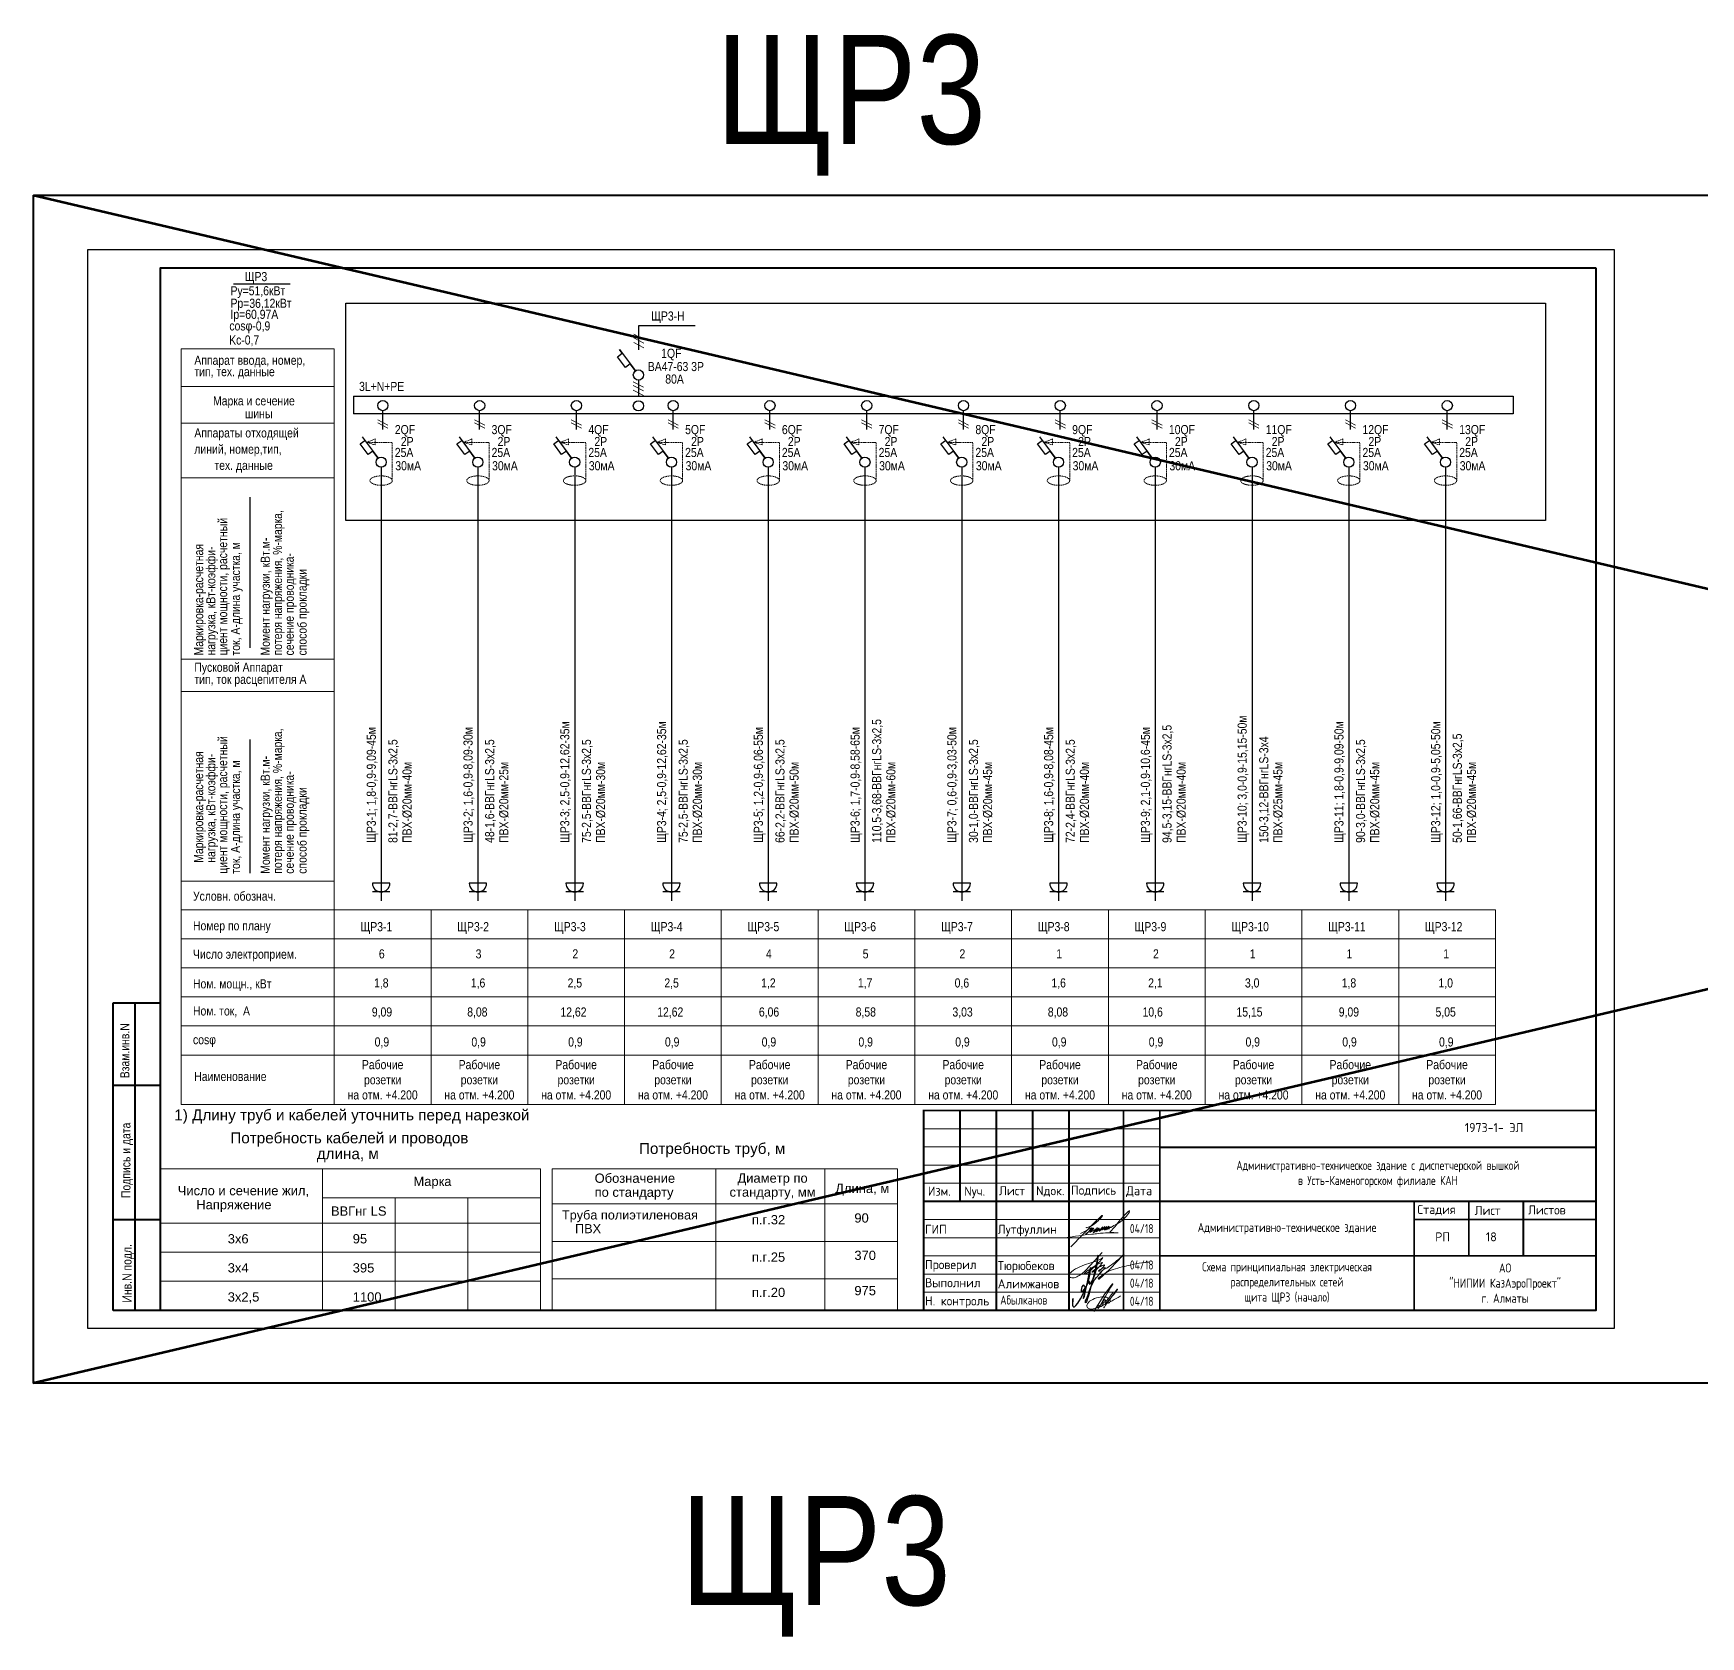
# Model space of a CAD drawing. Header units: metres. Extents: x 3659 to 143627, y -64119 to 51337.
# Drawn here: x 4627 to 50508, y 7207 to 51337 of the extents above; entities that cross this region are included whole.
import ezdxf
from ezdxf.enums import TextEntityAlignment as Align

# ---------------------------------------------------------------- set-up
doc = ezdxf.new("R2010")
doc.units = ezdxf.units.M
doc.linetypes.add('CENTER2', pattern=[2.3, 2, -0.1, 0.1, -0.1])
doc.linetypes.add('DASHED2', pattern=[9.525, 6.35, -3.175])
for name, color, linetype, lineweight in [('1_Рамка_АР', 7, 'Continuous', 13), ('G-ANNO-TTLB', 7, 'Continuous', 9), ('Рамка', 7, 'Continuous', 40), ('ЭЛ', 250, 'Continuous', 50), ('ЭЛ-сила', 5, 'Continuous', 50), ('ЭЛ.ос', 7, 'Continuous', 30), ('ЭЛ.сети', 5, 'Continuous', 100)]:
    doc.layers.add(name, color=color, linetype=linetype, lineweight=lineweight)
doc.layers.add('Text standart (rus)', color=7, linetype='Continuous')
doc.layers.add('Схема', color=7, linetype='Continuous')
doc.styles.add('Arial', font='arial.ttf', dxfattribs={"width": 0.8, "height": 2.5})
doc.styles.add('GOST Common_7', font='', dxfattribs={"width": 0.8, "height": 2.5})
doc.styles.add('ISOCPEUR', font='isocpeur.ttf', dxfattribs={"width": 0.8, "height": 2.5})
doc.styles.get("Standard").update_dxf_attribs({"font": 'ARIALN.TTF'})
doc.styles.get('GOST Common_7').set_extended_font_data('GOST Common')

# ---------------------------------------------------------------- blocks, each defined once
blk = doc.blocks.new('A$C7BC16580')
at = {"color": 5, "lineweight": 0}
for points in [[(0, 0), (5.6, 5.75, -0.02166), (7.12, 7.19, -0.19716), (7.25, 7.24, -0.469539), (7.27, 7.11, -0.091839), (5.13, 5.11, -0.05798), (3.56, 4.36, -0.624403), (3.52, 4.39, -0.153174), (3.59, 4.48, -0.064986)], [(2.27, 3.11), (4.75, 4.37, -0.154866), (4.89, 4.39, -0.292827), (4.87, 4.29), (3.51, 2.94, -0.411587), (3.45, 2.94, -0.580346), (3.47, 3.01, -0.002677), (5.09, 4.18, -0.019361), (5.26, 4.29, -0.345388), (5.26, 4.21, -0.013245), (4.4, 3.3, 0.037418), (6.13, 4.35, 0.92971), (6.09, 4.36, -0.016709), (5.13, 3.27, 0.954384), (5.15, 3.25, 0.030217), (6.48, 4.3, -0.484269), (6.5, 4.23, -0.0371), (5.84, 3.47, 0.061745), (7.39, 4.58, 0.903836), (7.35, 4.63, 0.007464), (6.6, 3.7, 0.991792), (6.66, 3.68, 0.025261), (7.84, 4.63, 0.449152), (7.84, 4.67, 0.022262), (7.2, 3.9, 0.089693), (7.28, 3.92, 0.077771), (8.3, 4.67, 1.029358), (8.27, 4.69, 0.045434), (7.66, 3.92, 0.081016), (7.81, 3.94, 0.081016)], [(8.91, 4.18), (7.73, 4.12, -0.155702), (8.15, 4.43, -0.067082), (9.12, 4.57, -0.804067), (9.18, 4.4, -0.465495)]]:
    blk.add_lwpolyline(points, format="xyb", dxfattribs=at)
for centre, radius, start, end in [((28.29, -7.88), 22.02, 133.2628, 143.8822), ((7.68, 11.25), 6.61, 300.3031, 331.5166), ((13.67, 7.72), 0.63, 112.5581, 137.3842), ((13.46, 8.26), 0.0594, 15.6123, 121.977), ((13.3, 8.22), 0.216, 326.7487, 13.7387), ((6.23, 6.85), 3.32, 298.6379, 319.7145), ((-5.12, 31.82), 30.83, 295.2738, 301.5454), ((11.27, 1.89), 3.82, 131.8116, 147.4551), ((8.74, 4.72), 0.0226, 322.9154, 145.6207), ((-4.34, 17.08), 19.08, 314.1735, 321.0714), ((14.15, -93.03), 96.39, 95.5253, 99.1597), ((10.47, -38.41), 41.7, 95.7618, 97.7216), ((9.67, -27.12), 30.39, 87.7834, 96.3959), ((12.5, 35.44), 32.23, 263.6981, 267.0619)]:
    blk.add_arc(centre, radius, start, end, dxfattribs=at)
blk = doc.blocks.new('A$C1F835CD7')
at = {"color": 5, "lineweight": 20}
blk.add_lwpolyline([(0, 0), (-7.52, -8.07, -0.067402), (-10.53, -10.53, -0.074297), (-12.82, -11.51, -0.224721), (-14.97, -11.1, -0.534013), (-14.9, -9.54, -0.102678), (-11.12, -7.01, -0.032171), (-7.1, -5.22, 0.079), (0.39, -2.29, -0.047889), (-6.05, -8.73, -0.106221), (-8.02, -9.92, -0.25377), (-8.41, -9.76, -0.003646), (-7.08, -8.71, -0.066745), (-0.45, -4.62, -0.13618), (0.16, -4.46, -0.123156), (-4.29, -8.91, -0.149109), (-4.63, -8.94, -0.113062), (0.73, -5.7, -0.915781), (1.02, -6.05, 0.012056), (-1.26, -8.43, -0.564794), (-1.57, -8.37, -0.182122), (1.33, -6.88, -0.63015), (1.2, -7.12, 0.344907), (0.74, -7.62, 0.086497), (3.36, -6.27, 0.067149), (9.92, -0.63, -0.11777), (10.09, -0.55, -0.036841), (-1.24, -12.02, -0.923458), (-1.76, -11.92, -0.097525), (4.1, -8.03, -0.018156), (12.33, -5.82, -0.050903), (21.82, -4.34, -2.128868)], format="xyb", dxfattribs=at)
blk = doc.blocks.new('A$C04171E6A')
at = {"color": 5, "lineweight": 0}
for points in [[(0, 0, -0.0428435), (2563, 3824, -1.074521), (2599, 3802, 0.001081), (590, 429, -0.6383218), (726, 627, 0.1974927), (1232, 878, 0.3067655), (1217, 1121, -0.3396131), (1303, 1500, -0.119769), (1556, 1661, -0.3900384), (1552, 1411, -0.1665937), (543, 798, -0.1710583), (469, 818, -1.587545), (497, 834, 0.1769981), (601, 656, -0.6540487), (564, 466, -0.269144), (564, 574, -0.3664107)], [(2609, 2595, -0.0002221), (1737, 1479, 0.0388019), (1532, 1125, 0.8811967), (1595, 1081, 0.0359135), (1642, 1134, 0.034344), (3251, 3056, 0.7722729), (3221, 3073, 0.0234412), (1399, 548, -1.1192277), (1353, 548, -0.1571396), (1415, 706, -1.6000235)], [(2000, 1161), (2050, 1150, 0.1199822), (2212, 1334, 0.3620661), (2145, 1729, 0.1810689), (1580, 2007, 0.100436), (636, 1957, 0.0751561), (-420, 1557, 0.173142), (-957, 886, 0.2978333), (-774, 463, 0.1873849), (-88, 380, 0.0582409), (1425, 955, 0.0257587), (3593, 2118, -0.0006612), (3671, 2163, -0.0006612)]]:
    blk.add_lwpolyline(points, format="xyb", dxfattribs=at)
blk = doc.blocks.new('Казарма_1_Рамка_АР')
for p, q in [((682893, 323993), (689393, 323993)), ((682893, 323493), (701393, 323493)), ((682893, 322993), (689393, 322993)), ((682893, 322493), (689393, 322493)), ((682893, 321993), (701393, 321993)), ((682893, 321493), (689393, 321493)), ((682893, 320993), (689393, 320993)), ((682893, 320493), (701393, 320493)), ((682893, 319993), (689393, 319993)), ((682893, 319493), (689393, 319493))]:
    blk.add_line(p, q)
at = {"const_width": 50}
for points in [[(701393, 324493), (682893, 324493), (682893, 318993)], [(683893, 321993), (683893, 324493)], [(684893, 318993), (684893, 324493)], [(685893, 321993), (685893, 324493)], [(686893, 318993), (686893, 324493)], [(688393, 318993), (688393, 324493)], [(689393, 318993), (689393, 324493)], [(689393, 323479), (701393, 323479)], [(682893, 321993), (689393, 321993)], [(689393, 321993), (701393, 321993)], [(701393, 321993), (699393, 321993), (697893, 321993), (696393, 321993), (696393, 318993)], [(697893, 321993), (697893, 320493)], [(699393, 321993), (699393, 320493)], [(696393, 321493), (701393, 321493)], [(689393, 320493), (701393, 320493)]]:
    blk.add_lwpolyline(points, dxfattribs=at)
blk.add_lwpolyline([(696393, 321493), (701393, 321493)])
at = {"color": 5, "linetype": 'ByBlock', "lineweight": 25}
blk.add_lwpolyline([(687007, 319230), (687010, 319256), (687009, 319299), (687003, 319319), (686986, 319292), (686986, 319243), (686986, 319176), (686990, 319134), (686999, 319107), (687022, 319083), (687048, 319093), (687084, 319129), (687139, 319194), (687208, 319309), (687265, 319411), (687320, 319527), (687401, 319723), (687434, 319831), (687466, 319967), (687484, 320102), (687484, 320173), (687448, 320072), (687426, 319957), (687397, 319819), (687372, 319688), (687349, 319567), (687317, 319444), (687279, 319332), (687291, 319324), (687315, 319388), (687333, 319486), (687340, 319571), (687334, 319639), (687319, 319663), (687301, 319684), (687277, 319679), (687245, 319641), (687233, 319591), (687230, 319551), (687230, 319515), (687240, 319501), (687262, 319508), (687305, 319558), (687346, 319616), (687395, 319698), (687437, 319797), (687442, 319796), (687447, 319785), (687447, 319777), (687447, 319763), (687445, 319744), (687445, 319730), (687453, 319715), (687461, 319714), (687475, 319726), (687496, 319744), (687546, 319835), (687606, 319976), (687624, 320040), (687641, 320103), (687658, 320205), (687674, 320316), (687677, 320390), (687684, 320508), (687693, 320515), (687691, 320481), (687675, 320390), (687631, 320216), (687600, 320054), (687560, 319889), (687522, 319756), (687493, 319641), (687469, 319531), (687440, 319425), (687406, 319316), (687384, 319247), (687373, 319224), (687363, 319214), (687351, 319205), (687346, 319213), (687342, 319229), (687346, 319254), (687373, 319305), (687417, 319425), (687457, 319540), (687515, 319681), (687595, 319834), (687649, 319901), (687724, 319985), (687804, 320083), (687886, 320154)], dxfattribs=at)
at = {"color": 150, "lineweight": 30, "xscale": 120, "yscale": 120, "zscale": 120}
blk.add_blockref('A$C7BC16580', (686940, 320738), dxfattribs=at)
at = {"color": 1, "lineweight": 30, "xscale": 60.00000000000001, "yscale": 60.00000000000001, "zscale": 60.00000000000001}
blk.add_blockref('A$C1F835CD7', (687803, 320582), dxfattribs=at)
at = {"color": 5, "linetype": 'ByBlock', "lineweight": 25, "xscale": 0.2, "yscale": 0.2, "zscale": 0.2}
blk.add_blockref('A$C04171E6A', (687578, 318958), dxfattribs=at)
at = {"layer": 'G-ANNO-TTLB', "style": 'GOST Common_7'}
for s, p in [('1973-1- ЭЛ', (698590, 324024)), ('РП', (697175, 321017))]:
    blk.add_text(s, height=250, dxfattribs=at).set_placement(p, align=Align.MIDDLE_CENTER)
for s, p in [('Изм.', (683009, 322149)), ('Nуч.', (684010, 322149)), ('Лист', (684967, 322162)), ('Nдок.', (685988, 322162)), ('Подпись', (686949, 322176)), ('Дата', (688464, 322162)), ('Стадия', (696477, 321645)), ('Лист', (698056, 321619)), ('Листов', (699525, 321633)), ('ГИП ', (682932, 321100)), ('Лутфуллин', (684932, 321100)), ('Проверил ', (682931, 320129)), ('Тюрюбеков', (684932, 320100)), ('Выполнил', (682931, 319629)), ('Алимжанов', (684932, 319600)), ('Н. контроль', (682931, 319129))]:
    blk.add_text(s, height=250, dxfattribs=at).set_placement(p)
at = {"layer": 'G-ANNO-TTLB', "char_height": 250, "attachment_point": 5}
for s, insert, width, style in [('Административно-техническое здание с диспетчерской вышкой\\Pв Усть-Каменогорском филиале КАН', (695393, 322743), 12000, 'GOST Common_7'), ('04/18', (688893, 321243), 1000, 'GOST Common_7'), ('{\\fISOCPEUR|b0|i0|c204|p34;Административно-техническое здание}', (692893, 321243), 7000, 'GOST Common_7'), ('04/18', (688893, 320243), 1000, 'GOST Common_7'), ('АО\\P"НИПИИ КазАэроПроект"\\Pг. Алматы  ', (698893, 319743), 5000, 'ISOCPEUR'), ('04/18', (688893, 319743), 1000, 'GOST Common_7'), ('04/18', (688893, 319243), 1000, 'GOST Common_7')]:
    blk.add_mtext(s, dxfattribs=dict(at, insert=insert, width=width, style=style))
at = {"layer": 'G-ANNO-TTLB'}
note = blk.add_mtext_dynamic_manual_height_columns('\\pi1;{\\C0;Абылканов\\P}', width=16.9, gutter_width=6.25, heights=[8.34, 0], dxfattribs=dict(at, insert=(684976, 319403), char_height=250, attachment_point=1, style='GOST Common_7'))
for column, words in zip(note.columns.linked_columns, ['\\pi21.545;{\\C0; }']):
    column.text = words
blk = doc.blocks.new('stug')
at = {"layer": 'Рамка'}
for p, q in [((18549, -29192), (18549, -20727)), ((18549, -20727), (19849, -20727)), ((19149, -29192), (19149, -20727)), ((18549, -22992), (19849, -22992)), ((18549, -26692), (19849, -26692)), ((19849, -29192), (18549, -29192))]:
    blk.add_line(p, q, dxfattribs=at)
at = {"layer": 'Рамка', "lineweight": 25}
blk.add_line((19849, -23692), (19849, -29192), dxfattribs=at)
at = {"layer": 'Text standart (rus)', "color": 7, "lineweight": 25}
for s, p in [('Взам.инв.N', (18990, -22803)), ('Подпись и дата', (19020, -26101)), ('Инв.N подл.', (19050, -28977))]:
    blk.add_text(s, height=250, rotation=90, dxfattribs=at).set_placement(p)

msp = doc.modelspace()

# ---------------------------------------------------------------- linework, layer by layer
at = {"color": 7, "linetype": 'ByBlock', "lineweight": 20, "ltscale": 0.2}
for p, q in [((8126.6062, 20087.3008), (18585.8183, 20087.3008)), ((12585.8183, 20087.3008), (12585.8183, 16187.3008)), ((18585.8183, 20087.3008), (18585.8183, 16187.3008)), ((18903.7985, 20087.3008), (28403.7985, 20087.3008)), ((18903.7985, 16187.3008), (18903.7985, 20087.3008)), ((23403.7985, 16187.3008), (23403.7985, 20087.3008)), ((26403.7985, 16187.3008), (26403.7985, 20087.3008)), ((28403.7985, 20087.3008), (28403.7985, 16187.3008)), ((12585.8183, 19287.3008), (18585.8183, 19287.3008)), ((14585.8183, 19287.3008), (14585.8183, 16187.3008)), ((16585.8183, 19287.3008), (16585.8183, 16187.3008)), ((28403.7985, 19116.1761), (18903.7985, 19116.1761)), ((8126.6062, 18587.3008), (18585.8183, 18587.3008)), ((28403.7985, 18087.3008), (18903.7985, 18087.3008)), ((8126.6062, 17787.3008), (18585.8183, 17787.3008)), ((8126.6062, 16987.3008), (18585.8183, 16987.3008)), ((28403.7985, 17058.4254), (18903.7985, 17058.4254)), ((8126.6062, 16187.3008), (18585.8183, 16187.3008))]:
    msp.add_line(p, q, dxfattribs=at)
at = {"color": 1, "lineweight": 40}
msp.add_lwpolyline([(4626.6062, 46887.3008), (143626.6062, 46887.3008), (143626.6062, 14187.3008), (4626.6062, 14187.3008)], close=True, dxfattribs=at)
at = {"layer": 'Text standart (rus)'}
msp.add_lwpolyline([(48126.6062, 45387.3008), (48126.6062, 15687.3008), (6126.6062, 15687.3008), (6126.6062, 45387.3008)], close=True, dxfattribs=at)
at = {"layer": 'Text standart (rus)', "linetype": 'CENTER2', "ltscale": 30}
msp.add_lwpolyline([(13229.568, 43907.5787), (46239.9111, 43907.5787), (46239.9111, 37924.8179), (13229.568, 37924.8179)], close=True, dxfattribs=at)
at = {"layer": 'Рамка'}
msp.add_lwpolyline([(47626.6062, 44887.3008), (47626.6062, 16187.3008), (8126.6062, 16187.3008), (8126.6062, 44887.3008)], close=True, dxfattribs=at)
at = {"layer": 'ЭЛ', "color": 0, "lineweight": 15}
for p, q in [((8126.6062, 16187.3008), (11760.5939, 16187.3008)), ((15126.5038, 16187.3008), (18760.4915, 16187.3008))]:
    msp.add_line(p, q, dxfattribs=at)
at = {"layer": 'ЭЛ-сила', "color": 0, "lineweight": 30}
for p, q in [((14197.2433, 28006.0044), (14197.2433, 27463.6944)), ((16860.0244, 28006.0044), (16860.0244, 27463.6944)), ((19522.8056, 28006.0044), (19522.8056, 27463.6944)), ((22185.5867, 28006.0044), (22185.5867, 27463.6944)), ((24848.3679, 28006.0044), (24848.3679, 27463.6944)), ((27511.1491, 28006.0044), (27511.1491, 27463.6944)), ((30173.9302, 28006.0044), (30173.9302, 27463.6944)), ((32836.7114, 28006.0044), (32836.7114, 27463.6944)), ((35499.4925, 28006.0044), (35499.4925, 27463.6944)), ((38162.2737, 28006.0044), (38162.2737, 27463.6944)), ((40825.0548, 28006.0044), (40825.0548, 27463.6944)), ((43487.836, 28006.0044), (43487.836, 27463.6944)), ((14437.2433, 27943.6944), (13957.2433, 27943.6944)), ((14437.2433, 27703.6944), (13957.2433, 27703.6944)), ((17100.0244, 27943.6944), (16620.0244, 27943.6944)), ((17100.0244, 27703.6944), (16620.0244, 27703.6944)), ((19762.8056, 27943.6944), (19282.8056, 27943.6944)), ((19762.8056, 27703.6944), (19282.8056, 27703.6944)), ((22425.5867, 27943.6944), (21945.5867, 27943.6944)), ((22425.5867, 27703.6944), (21945.5867, 27703.6944)), ((25088.3679, 27943.6944), (24608.3679, 27943.6944)), ((25088.3679, 27703.6944), (24608.3679, 27703.6944)), ((27751.1491, 27943.6944), (27271.1491, 27943.6944)), ((27751.1491, 27703.6944), (27271.1491, 27703.6944)), ((30413.9302, 27943.6944), (29933.9302, 27943.6944)), ((30413.9302, 27703.6944), (29933.9302, 27703.6944)), ((33076.7114, 27943.6944), (32596.7114, 27943.6944)), ((33076.7114, 27703.6944), (32596.7114, 27703.6944)), ((35739.4925, 27943.6944), (35259.4925, 27943.6944)), ((35739.4925, 27703.6944), (35259.4925, 27703.6944)), ((38402.2737, 27943.6944), (37922.2737, 27943.6944)), ((38402.2737, 27703.6944), (37922.2737, 27703.6944)), ((41065.0548, 27943.6944), (40585.0548, 27943.6944)), ((41065.0548, 27703.6944), (40585.0548, 27703.6944)), ((43727.836, 27943.6944), (43247.836, 27943.6944)), ((43727.836, 27703.6944), (43247.836, 27703.6944))]:
    msp.add_line(p, q, dxfattribs=at)
for centre in [(14197.2433, 27943.6944), (16860.0244, 27943.6944), (19522.8056, 27943.6944), (22185.5867, 27943.6944), (24848.3679, 27943.6944), (27511.1491, 27943.6944), (30173.9302, 27943.6944), (32836.7114, 27943.6944), (35499.4925, 27943.6944), (38162.2737, 27943.6944), (40825.0548, 27943.6944), (43487.836, 27943.6944)]:
    msp.add_arc(centre, 240, 180, 0, dxfattribs=at)
at = {"layer": 'ЭЛ.ос', "color": 7, "lineweight": 25}
msp.add_line((10135.2605, 44442.1499), (11698.3199, 44442.1499), dxfattribs=at)
at = {"layer": 'ЭЛ.ос', "color": 7, "lineweight": 15, "ltscale": 0.5}
for p, q in [((21149.4425, 43053.2665), (21430.0759, 42907.4172)), ((21149.4425, 42952.2938), (21430.0759, 42806.4445)), ((21149.4425, 42828.8828), (21430.0759, 42683.0334)), ((21136.6556, 41740.7024), (21417.2889, 41594.8531)), ((21136.6556, 41639.7297), (21417.2889, 41493.8803)), ((21136.6556, 41516.3187), (21417.2889, 41370.4693)), ((14105.1507, 40698.6868), (14385.784, 40552.8374)), ((14105.1507, 40612.3223), (14385.784, 40466.473)), ((16767.9318, 40698.6868), (17048.5652, 40552.8374)), ((16767.9318, 40612.3223), (17048.5652, 40466.473)), ((19430.713, 40698.6868), (19711.3463, 40552.8374)), ((19430.713, 40612.3223), (19711.3463, 40466.473)), ((22093.4941, 40698.6868), (22374.1275, 40552.8374)), ((22093.4941, 40612.3223), (22374.1275, 40466.473)), ((24756.2753, 40698.6868), (25036.9087, 40552.8374)), ((24756.2753, 40612.3223), (25036.9087, 40466.473)), ((27419.0565, 40698.6868), (27699.6898, 40552.8374)), ((27419.0565, 40612.3223), (27699.6898, 40466.473)), ((30081.8376, 40698.6868), (30362.471, 40552.8374)), ((30081.8376, 40612.3223), (30362.471, 40466.473)), ((32744.6188, 40698.6868), (33025.2521, 40552.8374)), ((32744.6188, 40612.3223), (33025.2521, 40466.473)), ((35407.3999, 40698.6868), (35688.0333, 40552.8374)), ((35407.3999, 40612.3223), (35688.0333, 40466.473)), ((38070.1811, 40698.6868), (38350.8144, 40552.8374)), ((38070.1811, 40612.3223), (38350.8144, 40466.473)), ((40732.9622, 40698.6868), (41013.5956, 40552.8374)), ((40732.9622, 40612.3223), (41013.5956, 40466.473)), ((43395.7434, 40698.6868), (43676.3767, 40552.8374)), ((43395.7434, 40612.3223), (43676.3767, 40466.473)), ((13971.1192, 39839.0693), (13839.0501, 39741.6283)), ((16633.9004, 39839.0693), (16501.8313, 39741.6283)), ((19296.6815, 39839.0693), (19164.6124, 39741.6283)), ((21959.4627, 39839.0693), (21827.3936, 39741.6283)), ((24622.2439, 39839.0693), (24490.1748, 39741.6283)), ((27285.025, 39839.0693), (27152.9559, 39741.6283)), ((29947.8062, 39839.0693), (29815.7371, 39741.6283)), ((32610.5873, 39839.0693), (32478.5182, 39741.6283)), ((35273.3685, 39839.0693), (35141.2994, 39741.6283)), ((37936.1496, 39839.0693), (37804.0805, 39741.6283)), ((40598.9308, 39839.0693), (40466.8617, 39741.6283)), ((43261.7119, 39839.0693), (43129.6428, 39741.6283))]:
    msp.add_line(p, q, dxfattribs=at)
at = {"layer": 'ЭЛ.ос', "color": 7, "lineweight": 15}
for p, q in [((8698.2219, 42655.1037), (8698.2219, 21850.6097)), ((8698.2219, 42655.1037), (12907.2815, 42655.1037)), ((12907.2815, 42655.1037), (12907.2815, 21850.6097)), ((8698.2219, 41614.0275), (12907.2815, 41614.0275)), ((12907.2815, 40609.54), (8698.2219, 40609.54)), ((8698.2219, 39104.9515), (12907.2815, 39104.9515)), ((8698.2219, 34107.51), (12907.2815, 34107.51)), ((12907.2815, 33218.916), (8698.2219, 33218.916)), ((8698.2219, 27998.2971), (12907.2815, 27998.2971)), ((44860.6554, 27215.4955), (8698.2219, 27215.4955)), ((15570.0627, 27215.4955), (15570.0627, 21850.6097)), ((18232.8438, 27215.4955), (18232.8438, 21850.6097)), ((20895.625, 27215.4955), (20895.625, 21850.6097)), ((23558.4061, 27215.4955), (23558.4061, 21850.6097)), ((26221.1873, 27215.4955), (26221.1873, 21850.6097)), ((28883.9684, 27215.4955), (28883.9684, 21850.6097)), ((31546.7496, 27215.4955), (31546.7496, 21850.6097)), ((34209.5307, 27215.4955), (34209.5307, 21850.6097)), ((36872.3119, 27215.4955), (36872.3119, 21850.6097)), ((39535.093, 27215.4955), (39535.093, 21850.6097)), ((42197.8742, 27215.4955), (42197.8742, 21850.6097)), ((44860.6554, 27215.4955), (44860.6554, 21850.6097)), ((44860.6554, 26415.4955), (8698.2219, 26415.4955)), ((44860.6554, 25615.4955), (8698.2219, 25615.4955)), ((44860.6554, 24815.4955), (8698.2219, 24815.4955)), ((44860.6554, 24015.4955), (8698.2219, 24015.4955)), ((44860.6554, 23215.4955), (8698.2219, 23215.4955)), ((44860.6554, 21850.6097), (8698.2219, 21850.6097))]:
    msp.add_line(p, q, dxfattribs=at)
at = {"layer": 'ЭЛ.ос', "color": 7}
for p, q in [((10582.9353, 38566.9978), (10582.9353, 34423.2728)), ((10582.9353, 31898.1184), (10582.9353, 28217.1197))]:
    msp.add_line(p, q, dxfattribs=at)
at = {"layer": 'ЭЛ.ос', "color": 7, "ltscale": 0.5}
for points in [[(21289.7592, 42623.2797), (21289.7592, 43296.1724)], [(21289.7592, 43296.1724), (22835.1037, 43296.1724)], [(21193.5792, 42046.1186), (21051.2282, 42239.0577), (20918.7791, 42141.3363), (20700.3719, 42436.143), (20832.2486, 42533.8437), (20758.4391, 42633.472)], [(20758.4391, 42633.472), (21193.5792, 42046.1186)], [(21276.9722, 41793.4648), (21276.9722, 41340.1453)], [(13432.7083, 41347.6203), (13432.7083, 40868.0853)], [(13432.7083, 41347.6203), (45347.0367, 41347.6203), (45347.0367, 40868.0853), (13432.7083, 40868.0853)]]:
    msp.add_lwpolyline(points, dxfattribs=at)
at = {"layer": 'ЭЛ.ос', "color": 7, "ltscale": 10}
for points in [[(14245.4674, 40432.7665), (14245.4674, 40950.7125)], [(16908.2485, 40432.7665), (16908.2485, 40950.7125)], [(19571.0297, 40432.7665), (19571.0297, 40950.7125)], [(22233.8108, 40432.7665), (22233.8108, 40950.7125)], [(24896.592, 40432.7665), (24896.592, 40950.7125)], [(27559.3731, 40432.7665), (27559.3731, 40950.7125)], [(30222.1543, 40432.7665), (30222.1543, 40950.7125)], [(32884.9354, 40432.7665), (32884.9354, 40950.7125)], [(35547.7166, 40432.7665), (35547.7166, 40950.7125)], [(38210.4978, 40432.7665), (38210.4978, 40950.7125)], [(40873.2789, 40432.7665), (40873.2789, 40950.7125)], [(43536.0601, 40432.7665), (43536.0601, 40950.7125)], [(14113.8502, 39646.4106), (13971.4992, 39839.3497), (13839.0501, 39741.6283), (13620.6429, 40036.435), (13752.5196, 40134.1357)], [(13678.7101, 40233.764), (14113.8502, 39646.4106)], [(16776.6314, 39646.4106), (16634.2804, 39839.3497), (16501.8313, 39741.6283), (16283.4241, 40036.435), (16415.3008, 40134.1357)], [(16341.4913, 40233.764), (16776.6314, 39646.4106)], [(19439.4125, 39646.4106), (19297.0615, 39839.3497), (19164.6124, 39741.6283), (18946.2053, 40036.435), (19078.082, 40134.1357)], [(19004.2724, 40233.764), (19439.4125, 39646.4106)], [(22102.1937, 39646.4106), (21959.8427, 39839.3497), (21827.3936, 39741.6283), (21608.9864, 40036.435), (21740.8631, 40134.1357)], [(21667.0536, 40233.764), (22102.1937, 39646.4106)], [(24764.9748, 39646.4106), (24622.6238, 39839.3497), (24490.1748, 39741.6283), (24271.7676, 40036.435), (24403.6443, 40134.1357)], [(24329.8348, 40233.764), (24764.9748, 39646.4106)], [(27427.756, 39646.4106), (27285.405, 39839.3497), (27152.9559, 39741.6283), (26934.5487, 40036.435), (27066.4254, 40134.1357)], [(26992.6159, 40233.764), (27427.756, 39646.4106)], [(30090.5371, 39646.4106), (29948.1861, 39839.3497), (29815.7371, 39741.6283), (29597.3299, 40036.435), (29729.2066, 40134.1357)], [(29655.3971, 40233.764), (30090.5371, 39646.4106)], [(32753.3183, 39646.4106), (32610.9673, 39839.3497), (32478.5182, 39741.6283), (32260.111, 40036.435), (32391.9877, 40134.1357)], [(32318.1782, 40233.764), (32753.3183, 39646.4106)], [(35416.0994, 39646.4106), (35273.7484, 39839.3497), (35141.2994, 39741.6283), (34922.8922, 40036.435), (35054.7689, 40134.1357)], [(34980.9594, 40233.764), (35416.0994, 39646.4106)], [(38078.8806, 39646.4106), (37936.5296, 39839.3497), (37804.0805, 39741.6283), (37585.6733, 40036.435), (37717.55, 40134.1357)], [(37643.7405, 40233.764), (38078.8806, 39646.4106)], [(40741.6618, 39646.4106), (40599.3108, 39839.3497), (40466.8617, 39741.6283), (40248.4545, 40036.435), (40380.3312, 40134.1357)], [(40306.5217, 40233.764), (40741.6618, 39646.4106)], [(43404.4429, 39646.4106), (43262.0919, 39839.3497), (43129.6428, 39741.6283), (42911.2357, 40036.435), (43043.1123, 40134.1357)], [(42969.3028, 40233.764), (43404.4429, 39646.4106)], [(14197.2433, 39393.7568), (14197.2433, 28003.1372)], [(16860.0244, 39393.7568), (16860.0244, 28003.1372)], [(19522.8056, 39393.7568), (19522.8056, 28003.1372)], [(22185.5867, 39393.7568), (22185.5867, 28003.1372)], [(24848.3679, 39393.7568), (24848.3679, 28003.1372)], [(27511.1491, 39393.7568), (27511.1491, 28003.1372)], [(30173.9302, 39393.7568), (30173.9302, 28003.1372)], [(32836.7114, 39393.7568), (32836.7114, 28003.1372)], [(35499.4925, 39393.7568), (35499.4925, 28003.1372)], [(38162.2737, 39393.7568), (38162.2737, 28003.1372)], [(40825.0548, 39393.7568), (40825.0548, 28003.1372)], [(43487.836, 39393.7568), (43487.836, 28003.1372)]]:
    msp.add_lwpolyline(points, dxfattribs=at)
at = {"layer": 'ЭЛ.ос', "linetype": 'DASHED2', "lineweight": 13, "ltscale": 5}
for points in [[(14505.2131, 39026.7369), (14505.2131, 40078.2363), (13793.9327, 40078.2363), (14030.6975, 40172.8857), (14030.6975, 40006.568), (13793.9327, 40078.2363)], [(17167.9943, 39026.7369), (17167.9943, 40078.2363), (16456.7138, 40078.2363), (16693.4787, 40172.8857), (16693.4787, 40006.568), (16456.7138, 40078.2363)], [(19830.7754, 39026.7369), (19830.7754, 40078.2363), (19119.495, 40078.2363), (19356.2598, 40172.8857), (19356.2598, 40006.568), (19119.495, 40078.2363)], [(22493.5566, 39026.7369), (22493.5566, 40078.2363), (21782.2761, 40078.2363), (22019.041, 40172.8857), (22019.041, 40006.568), (21782.2761, 40078.2363)], [(25156.3377, 39026.7369), (25156.3377, 40078.2363), (24445.0573, 40078.2363), (24681.8222, 40172.8857), (24681.8222, 40006.568), (24445.0573, 40078.2363)], [(27819.1189, 39026.7369), (27819.1189, 40078.2363), (27107.8384, 40078.2363), (27344.6033, 40172.8857), (27344.6033, 40006.568), (27107.8384, 40078.2363)], [(30481.9, 39026.7369), (30481.9, 40078.2363), (29770.6196, 40078.2363), (30007.3845, 40172.8857), (30007.3845, 40006.568), (29770.6196, 40078.2363)], [(33144.6812, 39026.7369), (33144.6812, 40078.2363), (32433.4007, 40078.2363), (32670.1656, 40172.8857), (32670.1656, 40006.568), (32433.4007, 40078.2363)], [(35807.4624, 39026.7369), (35807.4624, 40078.2363), (35096.1819, 40078.2363), (35332.9468, 40172.8857), (35332.9468, 40006.568), (35096.1819, 40078.2363)], [(38470.2435, 39026.7369), (38470.2435, 40078.2363), (37758.9631, 40078.2363), (37995.7279, 40172.8857), (37995.7279, 40006.568), (37758.9631, 40078.2363)], [(41133.0247, 39026.7369), (41133.0247, 40078.2363), (40421.7442, 40078.2363), (40658.5091, 40172.8857), (40658.5091, 40006.568), (40421.7442, 40078.2363)], [(43795.8058, 39026.7369), (43795.8058, 40078.2363), (43084.5254, 40078.2363), (43321.2902, 40172.8857), (43321.2902, 40006.568), (43084.5254, 40078.2363)]]:
    msp.add_lwpolyline(points, dxfattribs=at)
at = {"layer": 'ЭЛ.ос', "color": 7, "ltscale": 0.5}
for centre in [(21276.9722, 41933.5544), (14245.4674, 41090.8021), (16908.2485, 41090.8021), (19571.0297, 41090.8021), (21276.9722, 41085.962), (22233.8108, 41090.8021), (24896.592, 41090.8021), (27559.3731, 41090.8021), (30222.1543, 41090.8021), (32884.9354, 41090.8021), (35547.7166, 41090.8021), (38210.4978, 41090.8021), (40873.2789, 41090.8021), (43536.0601, 41090.8021), (14197.2433, 39533.8464), (16860.0244, 39533.8464), (19522.8056, 39533.8464), (22185.5867, 39533.8464), (24848.3679, 39533.8464), (27511.1491, 39533.8464), (30173.9302, 39533.8464), (32836.7114, 39533.8464), (35499.4925, 39533.8464), (38162.2737, 39533.8464), (40825.0548, 39533.8464), (43487.836, 39533.8464)]:
    msp.add_circle(centre, 140.0896, dxfattribs=at)
at = {"layer": 'ЭЛ.ос', "linetype": 'DASHED2', "lineweight": 13, "ltscale": 5, "extrusion": (0, 0, -1)}
for centre in [(14197.2433, 39026.7369), (16860.0244, 39026.7369), (19522.8056, 39026.7369), (22185.5867, 39026.7369), (24848.3679, 39026.7369), (27511.1491, 39026.7369), (30173.9302, 39026.7369), (32836.7114, 39026.7369), (35499.4925, 39026.7369), (38162.2737, 39026.7369), (40825.0548, 39026.7369), (43487.836, 39026.7369)]:
    msp.add_ellipse(centre, major_axis=(307.9698, 0), ratio=0.4195688025, dxfattribs=at)
at = {"layer": 'ЭЛ.сети'}
for p, q in [((4626.6062, 46887.3008), (143626.6062, 14187.3008)), ((143626.6062, 46887.3008), (4626.6062, 14187.3008))]:
    msp.add_line(p, q, dxfattribs=at)

# ---------------------------------------------------------------- block references
at = {"layer": '1_Рамка_АР'}
msp.add_blockref('Казарма_1_Рамка_АР', (-653766.5278, -302805.4932), dxfattribs=at)
at = {"layer": 'Text standart (rus)'}
msp.add_blockref('stug', (-11722.1723, 45379.6412), dxfattribs=at)

# ---------------------------------------------------------------- texts
at = {"layer": 'G-ANNO-TTLB', "style": 'GOST Common_7'}
msp.add_text('18', height=250, dxfattribs=at).set_placement((44598.0276, 18086.4531))
at = {"layer": 'G-ANNO-TTLB', "insert": (39126.6062, 16937.3008), "char_height": 250, "width": 7000, "attachment_point": 5, "style": 'GOST Common_7'}
msp.add_mtext('Схема принципиальная электрическая распределительных сетей \\Pщита ЩР3 (начало)', dxfattribs=at)
at = {"layer": 'Text standart (rus)'}
for s, p in [('ЩР3', (10443.574, 44516.7958)), ('Ру=51,6кВт', (10052.0434, 44127.147)), ('Рр=36,12кВт', (10052.0434, 43782.4688)), ('Iр=60,97А', (10052.0434, 43478.2845)), ('ЩР3-Н', (21627.5103, 43432.2607)), ('cosφ-0,9', (10021.2177, 43159.292)), ('Kc-0,7', (10014.6062, 42771.5272)), ('80А', (22016.4594, 41696.4904)), ('3L+N+PE', (13590.0327, 41493.8948)), ('шины', (10449.5106, 40743.2692)), ('2QF', (14574.0382, 40306.0943)), ('3QF', (17236.8193, 40306.0943)), ('4QF', (19899.6005, 40306.0943)), ('5QF', (22562.3816, 40306.0943)), ('6QF', (25225.1628, 40306.0943)), ('7QF', (27887.9439, 40306.0943)), ('8QF', (30550.7251, 40306.0943)), ('9QF', (33213.5063, 40306.0943)), ('10QF', (35876.2874, 40306.0943)), ('11QF', (38539.0686, 40306.0943)), ('12QF', (41201.8497, 40306.0943)), ('13QF', (43864.6309, 40306.0943)), ('25A', (14573.9001, 39675.9264)), ('2Р', (14739.1708, 39977.507)), ('25A', (17236.6813, 39675.9264)), ('2Р', (17401.9519, 39977.507)), ('25A', (19899.4624, 39675.9264)), ('2Р', (20064.7331, 39977.507)), ('25A', (22562.2436, 39675.9264)), ('2Р', (22727.5143, 39977.507)), ('25A', (25225.0247, 39675.9264)), ('2Р', (25390.2954, 39977.507)), ('25A', (27887.8059, 39675.9264)), ('2Р', (28053.0766, 39977.507)), ('25A', (30550.587, 39675.9264)), ('2Р', (30715.8577, 39977.507)), ('25A', (33213.3682, 39675.9264)), ('2Р', (33378.6389, 39977.507)), ('25A', (35876.1494, 39675.9264)), ('2Р', (36041.42, 39977.507)), ('25A', (38538.9305, 39675.9264)), ('2Р', (38704.2012, 39977.507)), ('25A', (41201.7117, 39675.9264)), ('2Р', (41366.9823, 39977.507)), ('25A', (43864.4928, 39675.9264)), ('2Р', (44029.7635, 39977.507)), ('30мA', (14587.5669, 39309.698)), ('30мA', (17250.348, 39309.698)), ('30мA', (19913.1292, 39309.698)), ('30мA', (22575.9103, 39309.698)), ('30мA', (25238.6915, 39309.698)), ('30мA', (27901.4726, 39309.698)), ('30мA', (30564.2538, 39309.698)), ('30мA', (33227.035, 39309.698)), ('30мA', (35889.8161, 39309.698)), ('30мA', (38552.5973, 39309.698)), ('30мA', (41215.3784, 39309.698)), ('30мA', (43878.1596, 39309.698)), ('Условн. обознач.', (9020.1321, 27463.5916)), ('Номер по плану', (9020.1321, 26648.8869)), ('Число электроприем.', (9020.1321, 25865.6821)), ('6', (14135.0765, 25875.8972)), ('3', (16797.8577, 25875.8972)), ('2', (19460.6388, 25875.8972)), ('2', (22123.42, 25875.8972)), ('4', (24786.2011, 25875.8972)), ('5', (27448.9823, 25875.8972)), ('2', (30111.7634, 25875.8972)), ('1', (32774.5446, 25875.8972)), ('2', (35437.3257, 25875.8972)), ('1', (38100.1069, 25875.8972)), ('1', (40762.888, 25875.8972)), ('1', (43425.6692, 25875.8972)), ('Ном. мощн., кВт', (9020.1321, 25051.0642)), ('1,8', (14002.9716, 25075.8972)), ('1,6', (16665.7528, 25075.8972)), ('2,5', (19328.5339, 25075.8972)), ('2,5', (21991.3151, 25075.8972)), ('1,2', (24654.0962, 25075.8972)), ('1,7', (27316.8774, 25075.8972)), ('0,6', (29979.6586, 25075.8972)), ('1,6', (32642.4397, 25075.8972)), ('2,1', (35305.2209, 25075.8972)), ('3,0', (37968.002, 25075.8972)), ('1,8', (40630.7832, 25075.8972)), ('1,0', (43293.5643, 25075.8972)), ('Ном. ток,  А', (9020.1321, 24304.1982)), ('9,09', (13941.9371, 24275.8972)), ('8,08', (16566.4364, 24275.8972)), ('12,62', (19131.8535, 24275.8972)), ('12,62', (21794.6346, 24275.8972)), ('6,06', (24593.0617, 24275.8972)), ('8,58', (27255.8429, 24275.8972)), ('3,03', (29918.6241, 24275.8972)), ('8,08', (32543.1233, 24275.8972)), ('10,6', (35150.6871, 24275.8972)), ('15,15', (37734.0776, 24275.8972)), ('9,09', (40549.4147, 24275.8972)), ('5,05', (43212.1959, 24275.8972)), ('cosφ', (9020.1321, 23512.872)), ('0,9', (14018.5129, 23451.0642)), ('0,9', (16681.294, 23451.0642)), ('0,9', (19344.0752, 23451.0642)), ('0,9', (22006.8563, 23451.0642)), ('0,9', (24669.6375, 23451.0642)), ('0,9', (27332.4187, 23451.0642)), ('0,9', (29995.1998, 23451.0642)), ('0,9', (32657.981, 23451.0642)), ('0,9', (35320.7621, 23451.0642)), ('0,9', (37983.5433, 23451.0642)), ('0,9', (40646.3244, 23451.0642)), ('0,9', (43309.1056, 23451.0642)), ('Наименование', (9054.7711, 22501.6082))]:
    msp.add_text(s, height=250, dxfattribs=at).set_placement(p)
at = {"layer": 'Text standart (rus)', "lineweight": 15}
for s, p in [('Аппарат ввода, номер,', (9056.6407, 42214.0749)), ('тип, тех. данные', (9056.6407, 41899.9615)), ('Марка и сечение', (9571.7408, 41096.7847)), ('Аппараты отходящей', (9056.6407, 40214.4106)), ('линий, номер,тип, ', (9056.6407, 39766.4679)), ('тех. данные', (9609.1971, 39321.0841)), ('Пусковой Аппарат', (9056.6407, 33763.3366)), ('тип, ток расцепителя А', (9056.6407, 33432.0813))]:
    msp.add_text(s, height=250, dxfattribs=at).set_placement(p)
at = {"layer": 'Text standart (rus)', "linetype": 'ByBlock', "lineweight": -2}
for s, p in [('ВА47-63 3Р', (21535.4147, 42041.3651)), ('1QF', (21903.5179, 42405.4066))]:
    msp.add_text(s, height=250, dxfattribs=at).set_placement(p)
at = {"layer": 'Text standart (rus)'}
for s, p in [('потеря напряжения, %%%-марка,', (11468.6387, 34213.9242)), ('циент мощности, расчетный', (9960.445, 34213.9242)), ('Маркировка-расчетная', (9300.3614, 34213.9242)), ('нагрузка, кВт-коэффи-', (9634.7717, 34213.9242)), ('ток, А-длина участка, м', (10313.1314, 34213.9242)), ('Момент нагрузки, кВт.м-', (11134.2284, 34213.9242)), ('сечение проводника-', (11794.3121, 34213.9242)), ('способ прокладки', (12146.9984, 34213.9242)), ('потеря напряжения, %%%-марка,', (11468.6387, 28205.7596)), ('ЩР3-1; 1,8-0,9-9,09-45м', (14050.9514, 29054.2369)), ('ЩР3-2; 1,6-0,9-8,09-30м', (16713.7326, 29054.2369)), ('ЩР3-3; 2,5-0,9-12,62-35м', (19376.5137, 29054.2369)), ('ЩР3-4; 2,5-0,9-12,62-35м', (22039.2949, 29054.2369)), ('ЩР3-5; 1,2-0,9-6,06-55м', (24702.0761, 29054.2369)), ('ЩР3-6; 1,7-0,9-8,58-65м', (27364.8572, 29054.2369)), ('110,5-3,68-ВВГнгLS-3х2,5', (27959.4204, 29054.2369)), ('ЩР3-7; 0,6-0,9-3,03-50м', (30027.6384, 29054.2369)), ('ЩР3-8; 1,6-0,9-8,08-45м', (32690.4195, 29054.2369)), ('ЩР3-9; 2,1-0,9-10,6-45м', (35353.2007, 29054.2369)), ('94,5-3,15-ВВГнгLS-3х2,5', (35947.7638, 29054.2369)), ('ЩР3-10; 3,0-0,9-15,15-50м', (38015.9818, 29054.2369)), ('ЩР3-11; 1,8-0,9-9,09-50м', (40678.763, 29054.2369)), ('ЩР3-12; 1,0-0,9-5,05-50м', (43341.5441, 29054.2369)), ('циент мощности, расчетный', (9960.445, 28205.7596)), ('81-2,7-ВВГнгLS-3х2,5', (14645.5146, 29054.2369)), ('48-1,6-ВВГнгLS-3х2,5', (17308.2957, 29054.2369)), ('75-2,5-ВВГнгLS-3х2,5', (19971.0769, 29054.2369)), ('75-2,5-ВВГнгLS-3х2,5', (22633.858, 29054.2369)), ('66-2,2-ВВГнгLS-3х2,5', (25296.6392, 29054.2369)), ('30-1,0-ВВГнгLS-3х2,5', (30622.2015, 29054.2369)), ('72-2,4-ВВГнгLS-3х2,5', (33284.9827, 29054.2369)), ('150-3,12-ВВГнгLS-3х4', (38610.545, 29054.2369)), ('90-3,0-ВВГнгLS-3х2,5', (41273.3261, 29054.2369)), ('50-1,66-ВВГнгLS-3х2,5', (43936.1073, 29054.2369)), ('Маркировка-расчетная', (9300.3614, 28508.5811)), ('нагрузка, кВт-коэффи-', (9634.7717, 28508.5811)), ('ток, А-длина участка, м', (10313.1314, 28205.7596)), ('Момент нагрузки, кВт.м-', (11134.2284, 28205.7596)), ('ПВХ-Ø20мм-40м', (15034.6771, 29054.2369)), ('ПВХ-Ø20мм-25м', (17697.4583, 29054.2369)), ('ПВХ-Ø20мм-30м', (20360.2394, 29054.2369)), ('ПВХ-Ø20мм-30м', (23023.0206, 29054.2369)), ('ПВХ-Ø20мм-50м', (25685.8018, 29054.2369)), ('ПВХ-Ø20мм-60м', (28348.5829, 29054.2369)), ('ПВХ-Ø20мм-45м', (31011.3641, 29054.2369)), ('ПВХ-Ø20мм-40м', (33674.1452, 29054.2369)), ('ПВХ-Ø20мм-40м', (36336.9264, 29054.2369)), ('ПВХ-Ø25мм-45м', (38999.7075, 29054.2369)), ('ПВХ-Ø20мм-45м', (41662.4887, 29054.2369)), ('ПВХ-Ø20мм-45м', (44325.2698, 29054.2369)), ('сечение проводника-', (11794.3121, 28205.7596)), ('способ прокладки', (12146.9984, 28205.7596))]:
    msp.add_text(s, height=250, rotation=90, dxfattribs=at).set_placement(p)
at = {"layer": 'Text standart (rus)', "linetype": 'ByBlock', "lineweight": 0, "ltscale": 100}
for s, p in [('ЩР3-1', (13628.913, 26624.044)), ('ЩР3-2', (16291.6941, 26624.044)), ('ЩР3-3', (18954.4753, 26624.044)), ('ЩР3-4', (21617.2565, 26624.044)), ('ЩР3-5', (24280.0376, 26624.044)), ('ЩР3-6', (26942.8188, 26624.044)), ('ЩР3-7', (29605.5999, 26624.044)), ('ЩР3-8', (32268.3811, 26624.044)), ('ЩР3-9', (34931.1622, 26624.044)), ('ЩР3-10', (37593.9434, 26624.044)), ('ЩР3-11', (40256.7245, 26624.044)), ('ЩР3-12', (42919.5057, 26624.044))]:
    msp.add_text(s, height=250, dxfattribs=at).set_placement(p)
at = {"layer": 'Text standart (rus)', "char_height": 250, "width": 2662.781155, "attachment_point": 5}
for insert in [(14238.6721, 22533.0526), (16901.4532, 22533.0526), (19564.2344, 22533.0526), (22227.0155, 22533.0526), (24889.7967, 22533.0526), (27552.5779, 22533.0526), (30215.359, 22533.0526), (32878.1402, 22533.0526), (35540.9213, 22533.0526), (38203.7025, 22533.0526), (40866.4836, 22533.0526), (43529.2648, 22533.0526)]:
    msp.add_mtext('Рабочие\\Pрозетки\\P{\\C7;на отм. +4.200}', dxfattribs=dict(at, insert=insert))
at = {"layer": 'Схема', "color": 7, "lineweight": 35, "style": 'Arial'}
for s, height, p in [('1) Длину труб и кабелей уточнить перед нарезкой', 300, (8505.3383, 21417.7042)), ('Потребность кабелей и проводов', 300, (10048.1267, 20785.3686)), ('Потребность труб, м', 300, (21293.261, 20494.3467)), ('длина, м', 300, (12426.0355, 20349.7777)), ('Марка', 255, (15086.452, 19610.9818)), ('Обозначение ', 255, (20071.9577, 19698.8723)), ('Диаметр по', 255, (24002.4831, 19701.588)), ('Число и сечение жил,', 255, (8600.3662, 19355.5956)), ('по стандарту', 255, (20071.9577, 19313.158)), ('стандарту, мм', 255, (23784.6292, 19315.8737)), ('Длина, м', 255, (26692.5515, 19417.7702)), ('Напряжение', 255, (9110.7208, 18969.8814)), ('ВВГнг LS', 255, (12816.2472, 18794.0269)), ('Труба полиэтиленовая', 250, (19172.035, 18689.5494)), ('п.г.32', 255, (24399.0815, 18555.0635)), ('90', 255, (27219.5437, 18603.6521)), ('ПВХ', 250, (19532.9197, 18312.0651)), ('3х6', 255, (9975.3534, 18030.7346)), ('95', 255, (13415.6341, 18030.7346)), ('3х4', 255, (9975.3534, 17230.7346)), ('395', 255, (13415.6341, 17230.7346)), ('п.г.25', 255, (24399.0815, 17526.1881)), ('370', 255, (27219.5437, 17574.7768)), ('3х2,5', 255, (9975.3534, 16430.7346)), ('1100', 255, (13415.6341, 16430.7346)), ('п.г.20', 255, (24399.0815, 16555.2387)), ('975', 255, (27219.5437, 16603.8273))]:
    msp.add_text(s, height=height, dxfattribs=at).set_placement(p)
at = {"layer": 'ЭЛ', "color": 5, "lineweight": 50, "char_height": 3000, "width": 42001.903583, "attachment_point": 5}
for insert in [(27125.6544, 49357.9067), (26157.9692, 9141.3449)]:
    msp.add_mtext('ЩР3', dxfattribs=dict(at, insert=insert))

doc.saveas('drawing.dxf')
